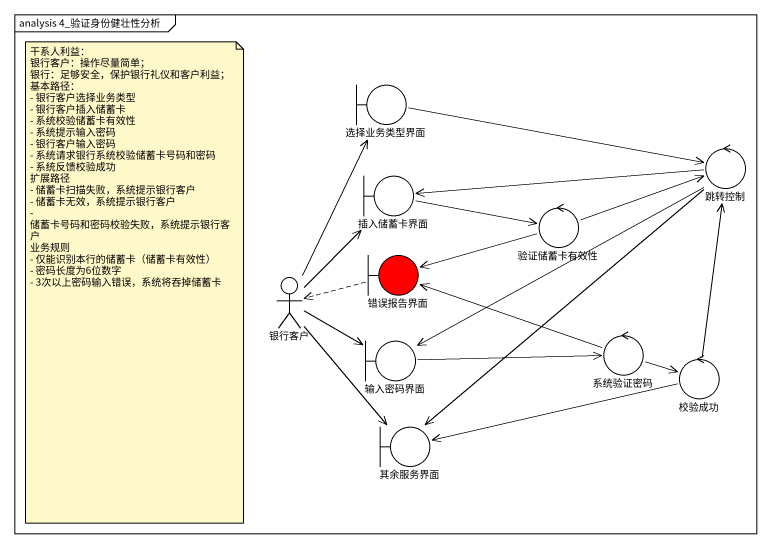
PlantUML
@startuml
mainframe analysis 4_验证身份健壮性分析
boundary 选择业务类型界面
control 跳转控制
boundary 插入储蓄卡界面
control 验证储蓄卡有效性
actor 银行客户
boundary 错误报告界面 #FF0000
boundary 输入密码界面
control 系统验证密码
control 校验成功
boundary 其余服务界面
选择业务类型界面 -right-> 跳转控制
跳转控制 -left-> 插入储蓄卡界面
跳转控制 -left-> 输入密码界面
跳转控制 --> 其余服务界面
插入储蓄卡界面 -right-> 验证储蓄卡有效性
验证储蓄卡有效性 -right-> 跳转控制
验证储蓄卡有效性 -left-> 错误报告界面
银行客户 -up-> 选择业务类型界面
银行客户 -up-> 插入储蓄卡界面
银行客户 -right-> 输入密码界面
银行客户 --> 其余服务界面
错误报告界面 .left.> 银行客户
输入密码界面 -right-> 系统验证密码
系统验证密码 -left-> 错误报告界面
系统验证密码 -right-> 校验成功
校验成功 -up-> 跳转控制
校验成功 -left-> 其余服务界面
note as N1
  干系人利益：
  银行客户：操作尽量简单；
  银行：足够安全，保护银行礼仪和客户利益；
  基本路径：
  - 银行客户选择业务类型
  - 银行客户插入储蓄卡
  - 系统校验储蓄卡有效性
  - 系统提示输入密码
  - 银行客户输入密码
  - 系统请求银行系统校验储蓄卡号码和密码
  - 系统反馈校验成功
  扩展路径
  - 储蓄卡扫描失败，系统提示银行客户
  - 储蓄卡无效，系统提示银行客户
  - 储蓄卡号码和密码校验失败，系统提示银行客户
  业务规则
  - 仅能识别本行的储蓄卡（储蓄卡有效性）
  - 密码长度为6位数字
  - 3次以上密码输入错误，系统将吞掉储蓄卡
end note
@enduml
